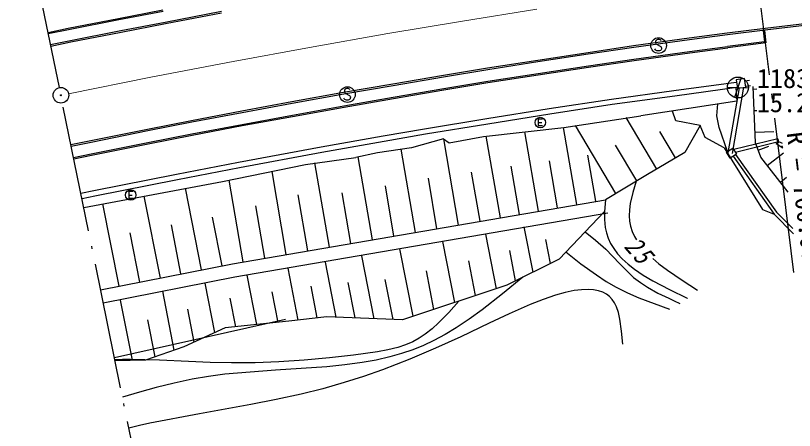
# Model space of a CAD drawing. Units: millimetres, scale not verified. Extents: x 39992 to 679863, y 19996 to 379924.
# Drawn here: x 78705 to 152810, y 242029 to 281438 of the extents above; entities that cross this region are included whole.
import ezdxf
from ezdxf.enums import TextEntityAlignment as Align

# ---------------------------------------------------------------- set-up
doc = ezdxf.new("R2010")
doc.units = ezdxf.units.MM
doc.header["$LTSCALE"] = 999.799
doc.linetypes.add('CHAIN', pattern=[18.5, 12, -1.5, 3.5, -1.5])
doc.linetypes.add('LONG_DASHED_DOTTED', pattern=[15.25, 12, -1.5, 0.25, -1.5])
for name, color, linetype, lineweight in [('M-BGD', 7, 'Continuous', 25), ('M-BMK', 2, 'CHAIN', 13), ('M-BMK-LINE', 2, 'LONG_DASHED_DOTTED', 25), ('M-BMK-SRVR', 3, 'Continuous', 25), ('M-OTRS', 6, 'Continuous', 25)]:
    doc.layers.add(name, color=color, linetype=linetype, lineweight=lineweight)
doc.styles.add('ＭＳ ゴシック', font='')
doc.styles.get('ＭＳ ゴシック').set_extended_font_data('MS Gothic')

msp = doc.modelspace()

# ---------------------------------------------------------------- linework, layer by layer
at = {"layer": 'M-BGD'}
for p, q in [((149251.5, 284955.4), (150391.8, 275807.5)), ((88492.1, 281174.9), (92712.7, 281991.1)), ((88514.6, 281057.2), (92735.2, 281873.4)), ((92936.7, 280823.5), (98285.7, 281848.2)), ((92964.9, 280676.3), (98313.1, 281700.8)), ((83712.8, 280245.1), (88492.1, 281174.9)), ((83735.3, 280127.4), (88514.6, 281057.2)), ((81797.1, 279845.2), (83712.8, 280245.1)), ((81821.1, 279727.9), (83735.3, 280127.4)), ((88716.1, 280007.3), (92936.7, 280823.5)), ((88744.6, 279860.1), (92964.9, 280676.3)), ((146423.3, 279793.9), (150015.2, 280243)), ((150015.2, 280243), (154913.3, 280830)), ((150033, 280094.1), (154931.1, 280681.1)), ((83936.9, 279077.5), (88716.1, 280007.3)), ((83966.5, 278930.5), (88744.6, 279860.1)), ((142799.3, 279315.2), (146423.3, 279793.9)), ((142819, 279166.6), (146441.9, 279645.1)), ((146441.9, 279645.1), (150033.8, 280094.2)), ((149834.4, 280006.7), (149970.1, 278957.7)), ((149953.4, 280022.1), (150104.5, 278853.9)), ((82035.1, 278680.6), (83936.9, 279077.5)), ((82065.1, 278533.6), (83966.5, 278930.5)), ((137504.6, 278587.9), (142799.3, 279315.2)), ((137525, 278439.4), (142819, 279166.6)), ((139598.1, 278996.3), (139594.4, 278910)), ((139594.4, 278910), (139598.1, 278853.8)), ((139646.9, 279078.8), (139598.1, 278996.3)), ((139598.1, 278853.8), (139628.1, 278778.8)), ((139628.1, 278778.8), (139680.6, 278737.6)), ((139729.4, 279135), (139646.9, 279078.8)), ((139680.6, 278737.6), (140089.3, 278501.4)), ((139826.8, 279161.2), (139729.4, 279135)), ((139943.1, 279161.2), (139826.8, 279161.2)), ((140021.8, 279146.2), (139943.1, 279161.2)), ((140078, 279120), (140021.8, 279146.2)), ((140119.3, 279075), (140078, 279120)), ((149970.1, 278957.7), (146454.3, 278510.2)), ((150104.5, 278853.9), (146469.5, 278391.2)), ((128385, 277217.2), (133170.5, 277945.1)), ((133170.5, 277945.1), (137504.6, 278587.9)), ((133192.5, 277796.7), (137526.6, 278439.6)), ((137537.5, 277304.5), (142831.4, 278031.7)), ((137552.6, 277185.5), (142846.5, 277912.7)), ((139583.1, 278178.9), (139530.7, 278265.2)), ((139643.1, 278122.7), (139583.1, 278178.9)), ((139714.4, 278089), (139643.1, 278122.7)), ((139789.4, 278077.7), (139714.4, 278089)), ((139961.8, 278077.7), (139789.4, 278077.7)), ((140078, 278111.4), (139961.8, 278077.7)), ((140130.5, 278178.9), (140078, 278111.4)), ((140089.3, 278501.4), (140134.3, 278433.9)), ((140156.8, 278250.2), (140130.5, 278178.9)), ((140134.3, 278433.9), (140164.3, 278340.1)), ((140164.3, 278340.1), (140156.8, 278250.2)), ((142831.4, 278031.7), (146454.3, 278510.2)), ((142846.5, 277912.7), (146469.5, 278391.2)), ((123604, 276477.4), (128385, 277217.2)), ((128407.6, 277068.9), (133192.5, 277796.7)), ((133203.4, 276661.6), (137537.5, 277304.5)), ((133218.5, 276542.6), (137552.6, 277185.5)), ((119411, 275783), (123604, 276477.4)), ((123627.7, 276329.3), (128407.6, 277068.9)), ((128418.4, 275933.8), (133203.4, 276661.6)), ((128433.6, 275814.8), (133218.5, 276542.6)), ((150261.3, 276854.8), (150278.7, 276715.1)), ((114601.2, 274958.7), (119411, 275783)), ((119435.5, 275635), (123627.7, 276329.3)), ((123638.6, 275194.2), (128418.4, 275933.8)), ((123653.7, 275075.2), (128433.6, 275814.8)), ((109902, 274148.7), (114601.2, 274958.7)), ((114626.5, 274810.9), (119435.5, 275635)), ((119446.4, 274499.9), (123638.6, 275194.2)), ((119461.5, 274380.9), (123653.7, 275075.2)), ((147279.4, 275089.5), (141350, 274294.4)), ((147737.8, 275555.2), (147122.3, 273664.3)), ((148063.2, 275457.5), (147270.4, 275349.5)), ((147270.4, 275349.5), (147380.1, 274544.3)), ((148172.9, 274652.2), (148063.2, 275457.5)), ((148550.4, 275265.1), (148090.9, 275207.6)), ((109927.4, 274000.9), (114626.5, 274810.9)), ((109991.8, 274336.5), (109988.1, 274250.3)), ((109988.1, 274250.3), (109991.8, 274194)), ((110040.6, 274419), (109991.8, 274336.5)), ((109991.8, 274194), (110021.8, 274119.1)), ((110123.1, 274475.2), (110040.6, 274419)), ((110220.5, 274501.5), (110123.1, 274475.2)), ((110336.8, 274501.5), (110220.5, 274501.5)), ((110415.5, 274486.5), (110336.8, 274501.5)), ((110471.7, 274460.2), (110415.5, 274486.5)), ((110513, 274415.3), (110471.7, 274460.2)), ((114637.3, 273675.8), (119446.4, 274499.9)), ((114652.5, 273556.7), (119461.5, 274380.9)), ((141350, 274294.4), (135406.6, 273473.7)), ((147345.8, 274594), (141418.3, 273799.2)), ((146436.3, 274642.5), (148423.8, 274577)), ((147553.2, 274567.8), (146488.8, 268412.5)), ((147968.8, 274624.4), (146882.8, 268344.4)), ((147227.4, 274578.1), (147315.7, 273319.6)), ((147380.1, 274544.3), (148172.9, 274652.2)), ((148622.6, 274770.3), (148153, 274711.6)), ((149104.4, 269341.5), (148873.9, 274691.5)), ((148883.8, 274462.1), (149231.1, 274477.1)), ((105002, 273269.4), (109902, 274148.7)), ((105028.5, 273121.7), (109928.5, 274001.1)), ((109976.8, 273519.2), (109924.4, 273605.4)), ((109938.3, 272865.8), (114637.3, 273675.8)), ((109953.4, 272746.8), (114652.5, 273556.7)), ((110036.8, 273462.9), (109976.8, 273519.2)), ((110021.8, 274119.1), (110074.3, 274077.8)), ((110108.1, 273429.2), (110036.8, 273462.9)), ((110074.3, 274077.8), (110483, 273841.6)), ((110471.7, 273451.7), (110355.5, 273418)), ((110524.2, 273519.2), (110471.7, 273451.7)), ((110483, 273841.6), (110528, 273774.1)), ((110550.5, 273590.4), (110524.2, 273519.2)), ((110528, 273774.1), (110558, 273680.4)), ((110558, 273680.4), (110550.5, 273590.4)), ((135406.6, 273473.7), (129464.6, 272574.7)), ((141418.3, 273799.2), (135478.2, 272978.9)), ((150616.1, 274007.8), (150678.5, 273507.9)), ((100225, 272383.5), (105002, 273269.4)), ((100252.4, 272236.1), (105028.5, 273121.7)), ((105038.3, 271986.5), (109938.3, 272865.8)), ((105053.4, 271867.4), (109953.4, 272746.8)), ((110183.1, 273418), (110108.1, 273429.2)), ((110355.5, 273418), (110183.1, 273418)), ((135478.2, 272978.9), (129539.4, 272080.4)), ((147315.7, 273319.6), (138198.3, 271900)), ((145419.2, 271927.2), (145519.7, 273039.9)), ((95441.9, 271477.1), (100225, 272383.5)), ((95469.8, 271329.8), (100252.4, 272236.1)), ((100262.2, 271100.8), (105038.3, 271986.5)), ((129464.6, 272574.7), (123542.3, 271618.6)), ((129544.3, 272081.1), (123622.7, 271125.2)), ((141525.6, 271437.6), (141203.3, 272367.9)), ((148972, 272413.9), (149231.1, 272425)), ((91251.6, 270656.7), (95441.9, 271477.1)), ((91280.4, 270509.5), (95469.8, 271329.8)), ((100277.3, 270981.7), (105053.4, 271867.4)), ((123542.3, 271618.6), (117623.8, 270653.3)), ((128825.9, 271603.9), (128435.9, 271603.9)), ((128435.9, 271603.9), (128435.9, 270994)), ((128435.9, 271278.9), (128765.9, 271278.9)), ((130875.5, 270815.7), (138198.3, 271900)), ((139711.5, 266862.5), (136807.9, 271764.8)), ((143844.6, 271006.4), (141525.6, 271437.6)), ((145663.1, 270797.5), (145419.2, 271927.2)), ((150902.8, 271708.3), (152732, 257033.6)), ((85860, 269574), (91251.6, 270656.7)), ((85889.5, 269427), (91280.4, 270509.5)), ((95479.6, 270194.5), (100262.2, 271100.8)), ((95494.8, 270075.5), (100277.3, 270981.7)), ((117623.8, 270653.3), (113677.8, 269969.3)), ((123622.7, 271125.2), (117709.2, 270160.7)), ((123227.4, 269952.3), (130875.5, 270815.7)), ((128435.9, 270994), (128825.9, 270994)), ((132095.5, 263479.1), (130831.8, 270810.7)), ((135820.4, 264545.3), (131975.3, 270991.6)), ((143844.6, 271006.4), (142384.1, 268445.5)), ((144307.4, 269855.9), (143844.6, 271006.4)), ((146447.2, 268532.5), (145663.1, 270797.5)), ((91290.2, 269374.2), (95479.6, 270194.5)), ((91305.3, 269255.2), (95494.8, 270075.5)), ((113677.8, 269969.3), (107766.8, 268934.9)), ((117709.2, 270160.7), (113763.9, 269476.9)), ((120849.2, 261543.1), (119442, 269744.7)), ((119965.7, 269361.6), (123227.4, 269952.3)), ((124829.3, 262226.7), (123492.5, 269982.2)), ((128462.4, 262852.9), (127162.2, 270396.5)), ((141493.2, 267917.8), (140001.1, 270437.1)), ((146114.1, 268876.1), (144307.4, 269855.9)), ((149060.3, 270365.6), (150842.7, 270442.4)), ((83975.5, 269184.5), (85860, 269574)), ((84005.5, 269037.5), (85889.5, 269427)), ((85899.4, 268291.7), (91290.2, 269374.2)), ((85914.5, 268172.7), (91305.3, 269255.2)), ((113763.9, 269476.9), (107855.7, 268442.9)), ((119427.6, 269740.6), (116365, 268879)), ((119427.6, 269740.6), (119965.7, 269361.6)), ((137820.6, 265738.4), (135798.7, 269128)), ((151222.9, 269729.1), (147030.3, 268710.8)), ((151293.6, 269437.6), (147196.6, 268442.5)), ((149607, 267986.4), (149104.4, 269341.5)), ((149355.7, 268664), (150387, 269046.5)), ((151078.4, 269282.7), (151381.7, 269451.9)), ((151078.4, 269282.7), (151699.5, 268860.6)), ((151222.9, 269729.1), (151293.6, 269437.6)), ((151381.7, 269451.9), (151644.4, 269302.5)), ((151549.9, 268962.2), (151628.1, 269020.3)), ((151628.1, 269020.3), (151676.9, 269042.2)), ((84228.5, 267946.3), (85899.4, 268291.7)), ((107766.8, 268934.9), (99906.3, 267470.9)), ((107855.7, 268442.9), (100001.5, 266980.2)), ((113137.8, 268407.3), (111068.8, 267971.9)), ((116365, 268879), (113137.8, 268407.3)), ((116753.3, 260840.3), (115398.4, 268737.7)), ((142384.1, 268445.5), (138820.6, 266334.9)), ((146114.1, 268876.1), (149782.4, 263004.9)), ((146343.5, 268468.2), (146948.4, 268843.1)), ((146702.6, 267888.8), (146343.5, 268468.2)), ((147307.5, 268263.6), (146702.6, 267888.8)), ((146948.4, 268843.1), (147307.5, 268263.6)), ((150228.1, 267199), (151756.3, 268404.3)), ((84252.5, 267829.1), (85914.5, 268172.7)), ((106293.3, 267283.3), (111068.8, 267971.9)), ((112657.4, 260137.6), (111304.8, 268021.6)), ((130279, 263166), (129509.8, 267628.6)), ((133912.1, 263792.2), (133156.3, 268176.9)), ((146968.4, 268075.3), (150869.4, 262572.7)), ((147213.1, 268248.8), (151099.9, 262766.2)), ((152221.2, 264672), (149607, 267986.4)), ((99906.3, 267470.9), (94018.1, 266328.7)), ((100001.5, 266980.2), (94113.3, 265837.9)), ((98398.7, 265683.4), (106293.3, 267283.3)), ((108561.5, 259434.9), (107186.8, 267448)), ((126645.9, 262539.8), (125854.8, 267129.5)), ((94018.1, 266328.7), (86142.8, 264782.7)), ((104465.7, 258732.2), (103109.3, 266638)), ((122897.1, 261894.4), (122098.6, 266548.6)), ((138820.6, 266334.9), (134820.4, 263948.8)), ((151470.2, 265624.1), (152046, 266078.2)), ((85194.4, 263219.5), (98398.7, 265683.4)), ((94114.4, 265838.1), (86241.3, 264292.6)), ((100369.8, 258029.5), (99034.6, 265812.2)), ((118801.2, 261191.7), (117979, 265984)), ((137755.6, 265693.9), (137439.4, 264631.9)), ((86142.8, 264782.7), (84926, 264532.8)), ((89857.1, 264716.1), (89467.2, 264716.1)), ((89467.2, 264716.1), (89467.2, 264106.3)), ((96402.5, 257276.4), (94882.1, 265027.2)), ((110609.5, 259786.3), (109782, 264609.5)), ((114705.4, 260489), (113887.2, 265257.9)), ((137439.4, 264631.9), (137190.8, 263589.2)), ((86241.3, 264292.6), (85026.1, 264043)), ((89467.2, 264391.2), (89797.1, 264391.2)), ((89467.2, 264106.3), (89857.1, 264106.3)), ((92478.2, 256506.6), (90950.6, 264293.6)), ((106513.6, 259083.6), (105601.3, 264401.1)), ((123921.1, 262070.1), (134820.4, 263948.8)), ((134820.4, 263948.8), (134749.8, 262820)), ((88553.8, 255736.7), (87019.1, 263560)), ((102417.7, 258380.8), (101561.6, 263370.7)), ((137190.8, 263589.2), (137103.2, 262990.4)), ((135041.1, 262667.9), (124140.8, 260789.1)), ((134749.8, 262820), (130415.4, 258309.2)), ((134749.7, 262820), (134751.5, 262051.8)), ((137103.2, 262990.4), (137076.6, 262400)), ((137076.6, 262400), (137115.4, 261902.8)), ((149782.4, 263004.9), (150869.4, 262572.7)), ((150869.4, 262572.7), (152714.9, 260708.5)), ((151099.9, 262766.2), (152654.1, 261196.2)), ((98364.7, 257661.3), (97454.6, 262300.9)), ((99345.8, 257853.8), (123921.1, 262070.1)), ((134751.5, 262051.8), (134813.1, 261311.5)), ((137115.4, 261902.8), (137212.7, 261422.6)), ((94440.4, 256891.5), (93525.9, 261552.8)), ((127938.2, 257066), (127095.7, 261360.4)), ((132892.5, 260887.1), (133898.3, 260094.4)), ((134813.1, 261311.5), (134924.3, 260786.6)), ((137212.7, 261422.6), (137374.7, 260933.3)), ((137374.7, 260933.3), (137598, 260452.3)), ((90516, 256121.7), (89597.3, 260804.7)), ((124140.8, 260789.1), (99580.9, 256575.4)), ((124467.5, 255494.5), (123449, 260686.5)), ((129589.6, 257894.8), (129142.4, 260174.6)), ((134924.3, 260786.6), (135090.9, 260287.8)), ((135090.9, 260287.8), (135322.4, 259789.2)), ((137598, 260452.3), (137695.5, 260277)), ((137695.5, 260277), (137787.1, 260125.7)), ((120493.6, 254181.5), (119354.9, 259986)), ((133898.3, 260094.4), (134871.5, 259250.2)), ((135322.4, 259789.2), (135612.9, 259308.3)), ((116519.7, 252868.4), (115260.9, 259285.5)), ((126286.7, 256237.2), (125722.7, 259112.1)), ((131059.1, 258979.1), (132496.7, 257861.7)), ((134871.5, 259250.2), (136172.1, 257877.5)), ((135612.9, 259308.3), (135985.4, 258815.3)), ((135985.4, 258815.3), (136420.3, 258341.5)), ((109216.6, 252782.7), (108188.8, 258021.8)), ((112822.1, 252644.1), (111651.5, 258611.6)), ((122480.5, 254838), (121833.4, 258136.9)), ((130415.4, 258309.2), (125461, 255822.8)), ((136420.3, 258341.5), (136976.1, 257833.5)), ((139327.8, 258370.1), (139913, 257866.3)), ((86794, 255391.5), (99345.8, 257853.8)), ((105604.9, 252498.5), (104636.8, 257433.5)), ((118506.7, 253525), (117787.4, 257191.4)), ((132496.7, 257861.7), (133963.7, 256797.3)), ((136172.1, 257877.5), (137505.4, 256557.4)), ((136976.1, 257833.5), (137599.5, 257347.2)), ((137599.5, 257347.2), (138431, 256786.7)), ((139913, 257866.3), (140732.3, 257242.3)), ((140732.3, 257242.3), (142120.4, 256292)), ((99580.9, 256575.4), (87054.2, 254118)), ((101668.8, 252079.4), (100749.6, 256765.4)), ((126976.1, 256583.1), (125046.5, 254999.3)), ((133963.7, 256797.3), (134898.9, 256188.5)), ((137505.4, 256557.4), (138152, 256068.5)), ((138431, 256786.7), (139336.1, 256250.7)), ((97657.3, 251315.1), (96734.9, 256017.1)), ((107411.8, 252711.1), (106819.8, 255728.5)), ((111019.3, 252713.4), (110359.8, 256075.4)), ((114624.9, 252574.8), (113879.6, 256373.8)), ((125461, 255822.8), (115526.2, 252540.2)), ((134898.9, 256188.5), (135863.2, 255632.8)), ((138152, 256068.5), (138836.5, 255626.8)), ((139336.1, 256250.7), (140934.5, 255413.3)), ((142120.4, 256292), (143574.6, 255360.6)), ((93807.6, 249648.3), (92710, 255243.1)), ((103690.6, 252288), (103123.4, 255179.7)), ((125046.5, 254999.3), (123092.6, 253473.4)), ((130991.5, 255125.2), (130081.3, 254872.9)), ((131861.2, 255305.4), (130991.5, 255125.2)), ((132545.8, 255392.2), (131861.2, 255305.4)), ((133189.3, 255414.7), (132545.8, 255392.2)), ((133702.2, 255377.9), (133189.3, 255414.7)), ((134176.8, 255285), (133702.2, 255377.9)), ((134567.4, 255150.4), (134176.8, 255285)), ((134915, 254968.2), (134567.4, 255150.4)), ((135208, 254748.5), (134915, 254968.2)), ((135863.2, 255632.8), (136913.2, 255110.6)), ((136913.2, 255110.6), (138001.4, 254637)), ((138836.5, 255626.8), (139819.1, 255082.8)), ((139819.1, 255082.8), (140849, 254582)), ((140934.5, 255413.3), (142612.6, 254603.2)), ((89822.4, 248686.1), (88699.1, 254412.6)), ((99647.1, 251870.9), (99112.4, 254596.5)), ((120867.9, 254305.1), (119925.6, 253243.1)), ((128888.3, 254468.8), (127656.9, 253986.6)), ((130081.3, 254872.9), (128888.3, 254468.8)), ((135465.1, 254479.9), (135208, 254748.5)), ((135688.2, 254153), (135465.1, 254479.9)), ((138001.4, 254637), (139459, 254072.2)), ((140849, 254582), (141377.1, 254340)), ((141377.1, 254340), (141907.7, 254101.2)), ((142612.6, 254603.2), (142623.3, 254598.1)), ((95699.7, 250412), (95084.2, 253549.4)), ((123092.6, 253473.4), (121877.2, 252594.9)), ((127656.9, 253986.6), (125668.3, 253112.4)), ((135872.2, 253773.8), (135688.2, 254153)), ((136058.1, 253221.7), (135872.2, 253773.8)), ((139459, 254072.2), (140934.8, 253540.6)), ((108315.2, 252817.3), (104701.5, 252392.3)), ((115526.2, 252540.2), (108315.2, 252817.3)), ((119925.6, 253243.1), (118951.9, 252235.8)), ((125668.3, 253112.4), (123757.3, 252207.6)), ((136198, 252607.8), (136058.1, 253221.7)), ((88109.1, 248955.5), (104401.3, 252591.9)), ((91980.9, 249024), (91292.2, 252534.9)), ((104701.5, 252392.3), (98636.2, 251766.6)), ((118951.9, 252235.8), (118330.5, 251672.8)), ((121877.2, 252594.9), (120629.9, 251767.5)), ((123757.3, 252207.6), (121070.2, 250923.2)), ((136360.7, 251448.3), (136198, 252607.8)), ((98636.2, 251766.6), (94720.9, 249960.5)), ((118330.5, 251672.8), (117678.8, 251162.7)), ((120629.9, 251767.5), (119576.7, 251136.2)), ((136470.8, 250217.9), (136360.7, 251448.3)), ((117107.4, 250787), (116497.7, 250458.9)), ((117678.8, 251162.7), (117107.4, 250787)), ((118500.1, 250560.8), (117523, 250103.2)), ((119576.7, 251136.2), (118500.1, 250560.8)), ((121070.2, 250923.2), (118668.6, 249838)), ((94720.9, 249960.5), (91067.6, 248711.8)), ((115080.3, 249918.7), (114127.2, 249673.2)), ((115803.4, 250162.2), (115080.3, 249918.7)), ((116497.7, 250458.9), (115803.4, 250162.2)), ((118668.6, 249838), (116207.3, 248799)), ((117523, 250103.2), (116513.6, 249697)), ((110848.9, 249167.6), (108574, 248914.9)), ((113148.6, 249483.8), (110848.9, 249167.6)), ((114304.4, 249013.3), (113007.3, 248716.6)), ((114127.2, 249673.2), (113148.6, 249483.8)), ((115425.1, 249328.6), (114304.4, 249013.3)), ((116513.6, 249697), (115425.1, 249328.6)), ((88887.3, 248755.4), (88152.2, 248744.6)), ((91067.6, 248711.8), (88171.1, 248652)), ((89625.1, 248756.2), (88887.3, 248755.4)), ((92398.6, 248690.9), (89625.1, 248756.2)), ((95171.3, 248565.3), (92398.6, 248690.9)), ((97222.5, 248469.3), (95171.3, 248565.3)), ((99238.2, 248434.6), (97222.5, 248469.3)), ((101512.9, 248460.4), (99238.2, 248434.6)), ((103764, 248545.8), (101512.9, 248460.4)), ((106164.6, 248699.8), (103764, 248545.8)), ((108574, 248914.9), (106164.6, 248699.8)), ((111688.3, 248476.6), (110020.1, 248244.2)), ((113007.3, 248716.6), (111688.3, 248476.6)), ((116207.3, 248799), (113616.3, 247772.1)), ((103435, 247742.4), (98624.9, 247360.9)), ((108332.3, 248070), (103435, 247742.4)), ((110020.1, 248244.2), (108332.3, 248070)), ((113616.3, 247772.1), (111804.6, 247140.5)), ((95505.8, 246881.3), (93786, 246516.8)), ((97054.3, 247149.9), (95505.8, 246881.3)), ((98624.9, 247360.9), (97054.3, 247149.9)), ((111804.6, 247140.5), (109972.8, 246565.6)), ((92082.1, 246094.2), (90491.2, 245653.1)), ((93786, 246516.8), (92082.1, 246094.2)), ((109972.8, 246565.6), (107938.3, 245993.8)), ((90491.2, 245653.1), (88882.3, 245171.1)), ((105881.5, 245478.3), (103507.4, 244950.7)), ((107938.3, 245993.8), (105881.5, 245478.3)), ((103507.4, 244950.7), (101096.8, 244476.8)), ((101096.8, 244476.8), (96207.3, 243603.6)), ((96207.3, 243603.6), (91476.3, 242704.2)), ((90482.8, 242489.3), (89477.8, 242256.7)), ((91476.3, 242704.2), (90482.8, 242489.3))]:
    msp.add_line(p, q, dxfattribs=at)
for centre, radius in [((139886.8, 278591.3), 746.1), ((147431.5, 274607.7), 994.8), ((110280.5, 273931.6), 746.1), ((147431.5, 274607.7), 22.5), ((83018.4, 273868.3), 22.5), ((128630.9, 271278.9), 497.4), ((89662.2, 264391.2), 497.4)]:
    msp.add_circle(centre, radius, dxfattribs=at)
msp.add_arc((151613.2, 268964.9), 49.7, 276.35193, 195.24139, dxfattribs=at)
at = {"layer": 'M-BMK'}
for p, q in [((121219, 280914.8), (128311.5, 282036.4)), ((114136.3, 279732.3), (121219, 280914.8)), ((106670.9, 278421.3), (114136.3, 279732.3)), ((99412.5, 277086.3), (106670.9, 278421.3)), ((91577, 275582), (99412.5, 277086.3)), ((83753.2, 274018.1), (91577, 275582))]:
    msp.add_line(p, q, dxfattribs=at)
at = {"layer": 'M-BMK-LINE'}
for p, q in [((82868.3, 274602.9), (67760.5, 348537.8)), ((94806.1, 216181.6), (83168.5, 273133.6))]:
    msp.add_line(p, q, dxfattribs=at)
at = {"layer": 'M-BMK-SRVR'}
msp.add_circle((83018.4, 273868.3), 746.1, dxfattribs=at)
at = {"layer": 'M-OTRS'}
for radius in [49.7, 1.5]:
    msp.add_circle((83018.5, 273868.4), radius, dxfattribs=at)

# ---------------------------------------------------------------- texts
at = {"layer": 'M-BGD', "style": 'ＭＳ ゴシック'}
for s, p in [('118301', (149231.1, 274007.8)), ('15.205', (149231.1, 271708.3))]:
    msp.add_text(s, height=1832, dxfattribs=at).set_placement(p, align=Align.BOTTOM_LEFT)
msp.add_text('R = 700.00', height=1832, rotation=277.1, dxfattribs=at).set_placement((151528.3, 270235.2), align=Align.BOTTOM_LEFT)
at = {"layer": 'M-BGD', "insert": (136503.8, 259442), "char_height": 1832, "attachment_point": 7, "rotation": 311, "style": 'ＭＳ ゴシック'}
msp.add_mtext('\\T1.2;\\W0.85;\\Q15;25', dxfattribs=at)

doc.saveas('drawing.dxf')
